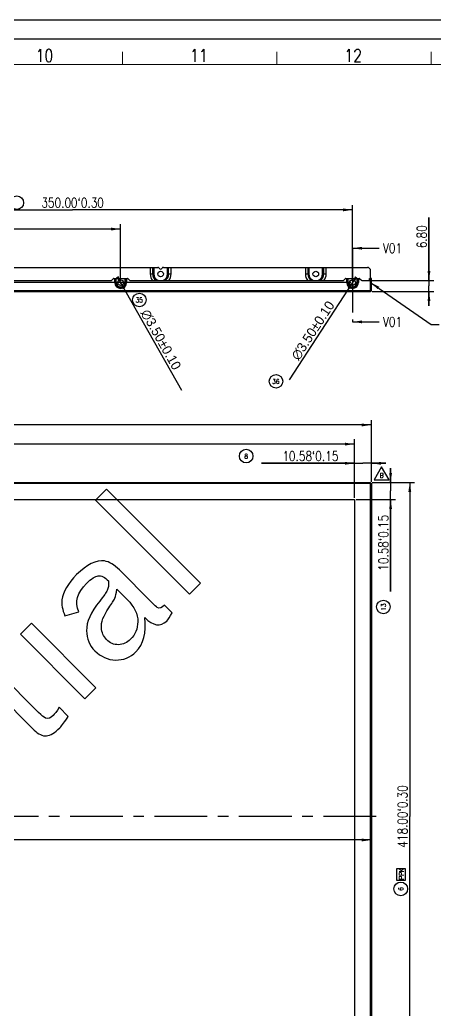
# Model space of a CAD drawing. Header units: millimetres. Extents: x 0 to 1600, y 0 to 1108.
# Drawn here: x 929 to 1189, y 488 to 1108 of the extents above; entities that cross this region are included whole.
import ezdxf
from ezdxf.enums import TextEntityAlignment as Align

# ---------------------------------------------------------------- set-up
doc = ezdxf.new("R2010")
doc.units = ezdxf.units.MM
doc.header["$LTSCALE"] = 88
doc.linetypes.add('CENTER', pattern=[0.6, 0.375, -0.075, 0.075, -0.075])
doc.linetypes.add('PHANTOM', pattern=[0.8, 0.45, -0.05, 0.1, -0.05, 0.1, -0.05])
doc.layers.get('0').update_dxf_attribs({"linetype": 'CONTINUOUS'})
for name, color, linetype in [('5_ALL_CURVES', 7, 'CONTINUOUS'), ('DEFAULT_1', 7, 'CENTER'), ('DEFAULT_3', 7, 'PHANTOM')]:
    doc.layers.add(name, color=color, linetype=linetype)
doc.styles.get("Standard").update_dxf_attribs({"font": 'SIMPLEX.SHX', "width": 0.8})
doc.styles.add('TEXTSTYLE_2', font='gdt_____.ttf')
doc.dimstyles.new('DIMSTYLE_1', dxfattribs={"dimtxt": 6, "dimasz": 6, "dimexe": 3, "dimexo": 1, "dimgap": 1.5, "dimtad": 1, "dimzin": 0, "dimdsep": 46, "dimtxsty": 'STANDARD', "dimblk": '_FILLED', "dimblk1": '_FILLED', "dimblk2": '_FILLED', "dimcen": 0.09, "dimadec": 0, "dimazin": 0, "dimtp": 0.01, "dimtm": 0.01, "dimtfac": 1, "dimtofl": 0, "dimtmove": 0, "dimatfit": 3, "dimldrblk": '_FILLED', "dimfxl": 1, "dimtolj": 1, "dimtzin": 0, "dimarcsym": 0})
doc.dimstyles.new('DIMSTYLE_2', dxfattribs={"dimtxt": 6, "dimasz": 6, "dimexe": 3, "dimexo": 1, "dimtad": 1, "dimzin": 0, "dimdsep": 46, "dimtxsty": 'TEXTSTYLE_2', "dimblk": '_FILLED', "dimblk1": '_FILLED', "dimblk2": '_FILLED', "dimcen": 0.09, "dimadec": 0, "dimazin": 0, "dimtp": 0.01, "dimtm": 0.01, "dimtfac": 1, "dimtmove": 0, "dimatfit": 2, "dimldrblk": '_FILLED', "dimfxl": 1, "dimtolj": 1, "dimtzin": 0, "dimarcsym": 0})
doc.dimstyles.get("Standard").update_dxf_attribs({"dimtxt": 6, "dimasz": 6, "dimexe": 3, "dimexo": 1, "dimtad": 1, "dimzin": 0, "dimdsep": 46, "dimtxsty": 'STANDARD', "dimblk": '_FILLED', "dimblk1": '_FILLED', "dimblk2": '_FILLED', "dimcen": 0.09, "dimadec": 0, "dimazin": 0, "dimtol": 1, "dimtp": 0.01, "dimtm": 0.01, "dimtfac": 1, "dimtofl": 0, "dimtmove": 0, "dimatfit": 3, "dimldrblk": '_FILLED', "dimfxl": 1, "dimtolj": 1, "dimtzin": 0, "dimarcsym": 0})

# ---------------------------------------------------------------- blocks, each defined once
blk = doc.blocks.new('_FILLED')
at = {"color": 0, "linetype": 'BYBLOCK'}
blk.add_solid([(0, 0), (-1, 0.15), (-1, -0.15)], dxfattribs=at)
blk = doc.blocks.new('*D0')
at = {"color": 2}
for p, q in [((435.67, 843.98), (435.67, 845.48)), ((435.67, 808.91), (435.67, 843.98)), ((1138.07, 843.98), (1138.07, 845.48)), ((1138.07, 808.91), (1138.07, 843.98)), ((435.67, 842.48), (786.87, 842.48)), ((1138.07, 842.48), (786.87, 842.48))]:
    blk.add_line(p, q, dxfattribs=at)
at = {"color": 2, "xscale": 6, "yscale": 6, "zscale": 6, "rotation": 180}
blk.add_blockref('_FILLED', (435.67, 842.48), dxfattribs=at)
at = {"color": 2, "xscale": 6, "yscale": 6, "zscale": 6}
blk.add_blockref('_FILLED', (1138.07, 842.48), dxfattribs=at)
at = {"color": 2, "width": 0.8}
blk.add_text('(702.40,BEZEL OPENING)', height=6, dxfattribs=at).set_placement((786.87, 843.98), align=Align.CENTER)
blk = doc.blocks.new('*D1')
at = {"color": 2}
for p, q in [((425.1, 855.98), (425.1, 857.48)), ((425.1, 818.98), (425.1, 855.98)), ((1148.65, 855.98), (1148.65, 857.48)), ((1148.65, 818.98), (1148.65, 855.98)), ((425.1, 854.48), (786.87, 854.48)), ((1148.65, 854.48), (786.87, 854.48))]:
    blk.add_line(p, q, dxfattribs=at)
at = {"color": 2, "xscale": 6, "yscale": 6, "zscale": 6, "rotation": 180}
blk.add_blockref('_FILLED', (425.1, 854.48), dxfattribs=at)
at = {"color": 2, "xscale": 6, "yscale": 6, "zscale": 6}
blk.add_blockref('_FILLED', (1148.65, 854.48), dxfattribs=at)
at = {"color": 2, "width": 0.8}
blk.add_text('723.55`0.40', height=6, dxfattribs=at).set_placement((786.87, 855.98), align=Align.CENTER)
blk = doc.blocks.new('*D5')
at = {"color": 2}
for p, q in [((1138.07, 830.48), (1079.98, 830.48)), ((1079.98, 830.48), (1143.36, 830.48)), ((1138.07, 831.98), (1138.07, 833.48)), ((1138.07, 808.91), (1138.07, 831.98)), ((1157.65, 830.48), (1143.36, 830.48)), ((1148.65, 831.98), (1148.65, 833.48)), ((1148.65, 818.98), (1148.65, 831.98)), ((1148.65, 830.48), (1157.65, 830.48))]:
    blk.add_line(p, q, dxfattribs=at)
at = {"color": 2, "xscale": 6, "yscale": 6, "zscale": 6}
blk.add_blockref('_FILLED', (1138.07, 830.48), dxfattribs=at)
at = {"color": 2, "xscale": 6, "yscale": 6, "zscale": 6, "rotation": 180}
blk.add_blockref('_FILLED', (1148.65, 830.48), dxfattribs=at)
at = {"color": 2, "width": 0.8}
blk.add_text('10.58`0.15', height=6, dxfattribs=at).set_placement((1127.98, 831.98), align=Align.RIGHT)
blk = doc.blocks.new('*D6')
at = {"color": 2}
for p, q in [((1160.65, 818.48), (1160.65, 827.48)), ((1160.65, 827.48), (1160.65, 813.2)), ((1149.15, 818.48), (1159.15, 818.48)), ((1159.15, 818.48), (1163.65, 818.48)), ((1160.65, 750.22), (1160.65, 813.2)), ((1139.07, 807.91), (1159.15, 807.91)), ((1159.15, 807.91), (1163.65, 807.91)), ((1160.65, 807.91), (1160.65, 750.22))]:
    blk.add_line(p, q, dxfattribs=at)
at = {"color": 2, "xscale": 6, "yscale": 6, "zscale": 6}
for p, rotation in [((1160.65, 818.48), 270), ((1160.65, 807.91), 90)]:
    blk.add_blockref('_FILLED', p, dxfattribs=dict(at, rotation=rotation))
at = {"color": 2, "width": 0.8}
blk.add_text('10.58`0.15', height=6, rotation=90, dxfattribs=at).set_placement((1159.15, 798.22), align=Align.RIGHT)
blk = doc.blocks.new('*D18')
at = {"color": 2}
for p, q in [((786.87, 978.56), (786.87, 980.06)), ((991.87, 978.56), (991.87, 980.06)), ((786.87, 957.06), (786.87, 978.56)), ((786.87, 977.06), (889.37, 977.06)), ((991.87, 977.06), (889.37, 977.06)), ((991.87, 944.54), (991.87, 978.56))]:
    blk.add_line(p, q, dxfattribs=at)
at = {"color": 2, "xscale": 6, "yscale": 6, "zscale": 6, "rotation": 180}
blk.add_blockref('_FILLED', (786.87, 977.06), dxfattribs=at)
at = {"color": 2, "xscale": 6, "yscale": 6, "zscale": 6}
blk.add_blockref('_FILLED', (991.87, 977.06), dxfattribs=at)
at = {"color": 2, "width": 0.8}
blk.add_text('205.00`0.25', height=6, dxfattribs=at).set_placement((889.37, 978.56), align=Align.CENTER)
blk = doc.blocks.new('*D19')
at = {"color": 2}
for p, q in [((786.87, 990.56), (786.87, 992.06)), ((1136.87, 990.56), (1136.87, 992.06)), ((786.87, 957.06), (786.87, 990.56)), ((786.87, 989.06), (961.87, 989.06)), ((1136.87, 989.06), (961.87, 989.06)), ((1136.87, 944.54), (1136.87, 990.56))]:
    blk.add_line(p, q, dxfattribs=at)
at = {"color": 2, "xscale": 6, "yscale": 6, "zscale": 6, "rotation": 180}
blk.add_blockref('_FILLED', (786.87, 989.06), dxfattribs=at)
at = {"color": 2, "xscale": 6, "yscale": 6, "zscale": 6}
blk.add_blockref('_FILLED', (1136.87, 989.06), dxfattribs=at)
at = {"color": 2, "width": 0.8}
blk.add_text('350.00`0.30', height=6, dxfattribs=at).set_placement((961.87, 990.56), align=Align.CENTER)
blk = doc.blocks.new('*D20')
at = {"color": 2}
for p, q in [((401.1, 943.54), (401.1, 1032.54)), ((401.1, 1032.54), (401.1, 940.8)), ((399.6, 943.54), (398.1, 943.54)), ((1135.82, 943.54), (399.6, 943.54)), ((399.6, 938.06), (398.1, 938.06)), ((424.6, 938.06), (399.6, 938.06)), ((401.1, 929.06), (401.1, 940.8)), ((401.1, 938.06), (401.1, 929.06))]:
    blk.add_line(p, q, dxfattribs=at)
at = {"color": 2, "xscale": 6, "yscale": 6, "zscale": 6}
for p, rotation in [((401.1, 943.54), 270), ((401.1, 938.06), 90)]:
    blk.add_blockref('_FILLED', p, dxfattribs=dict(at, rotation=rotation))
at = {"color": 2, "width": 0.8}
blk.add_text('6-5.48`0.10', height=6, rotation=90, dxfattribs=at).set_placement((399.6, 979.74))
blk = doc.blocks.new('*D42')
at = {"color": 2}
for p, q in [((425.1, 601), (425.1, 596.26)), ((425.1, 596.26), (425.1, 591.76)), ((1148.65, 601), (1148.65, 596.26)), ((1148.65, 596.26), (1148.65, 591.76)), ((425.1, 594.76), (786.87, 594.76)), ((1148.65, 594.76), (786.87, 594.76))]:
    blk.add_line(p, q, dxfattribs=at)
at = {"color": 2, "xscale": 6, "yscale": 6, "zscale": 6, "rotation": 180}
blk.add_blockref('_FILLED', (425.1, 594.76), dxfattribs=at)
at = {"color": 2, "xscale": 6, "yscale": 6, "zscale": 6}
blk.add_blockref('_FILLED', (1148.65, 594.76), dxfattribs=at)
at = {"color": 2, "width": 0.8}
blk.add_text('723.55`0.40', height=6, dxfattribs=at).set_placement((709.28, 596.26), align=Align.CENTER)
blk = doc.blocks.new('*D45')
at = {"color": 2}
for p, q in [((1149.15, 818.48), (1171.15, 818.48)), ((1171.15, 818.48), (1175.65, 818.48)), ((1172.65, 818.48), (1172.65, 609.48)), ((1172.65, 400.48), (1172.65, 609.48)), ((1149.15, 400.48), (1171.15, 400.48)), ((1171.15, 400.48), (1175.65, 400.48))]:
    blk.add_line(p, q, dxfattribs=at)
at = {"color": 2, "xscale": 6, "yscale": 6, "zscale": 6}
for p, rotation in [((1172.65, 818.48), 90), ((1172.65, 400.48), 270)]:
    blk.add_blockref('_FILLED', p, dxfattribs=dict(at, rotation=rotation))
at = {"color": 2, "width": 0.8}
blk.add_text('418.00`0.30', height=6, rotation=90, dxfattribs=at).set_placement((1171.15, 609.48), align=Align.CENTER)
blk = doc.blocks.new('*D52')
at = {"color": 2}
for p, q in [((991.01, 945.06), (991.87, 943.54)), ((992.73, 942.02), (991.87, 943.54)), ((991.87, 943.54), (1029.93, 876.19))]:
    blk.add_line(p, q, dxfattribs=at)
at = {"color": 2, "xscale": 6, "yscale": 6, "zscale": 6}
for p, rotation in [((992.73, 942.02), 299.4744936925), ((991.01, 945.06), 119.4744936925)]:
    blk.add_blockref('_FILLED', p, dxfattribs=dict(at, rotation=rotation))
at = {"color": 2, "style": 'TEXTSTYLE_2'}
blk.add_text('n3.50`0.10', height=6, rotation=-60.52551, dxfattribs=at).set_placement((1004.26, 924.67))
blk = doc.blocks.new('*D53')
at = {"color": 2}
for p, q in [((1136.87, 943.54), (1097.23, 882.75)), ((1135.92, 942.07), (1136.87, 943.54)), ((1137.83, 945), (1136.87, 943.54))]:
    blk.add_line(p, q, dxfattribs=at)
at = {"color": 2, "xscale": 6, "yscale": 6, "zscale": 6}
for p, rotation in [((1137.83, 945), 56.8891110485), ((1135.92, 942.07), 236.8891110485)]:
    blk.add_blockref('_FILLED', p, dxfattribs=dict(at, rotation=rotation))
at = {"color": 2, "style": 'TEXTSTYLE_2'}
blk.add_text('n3.50`0.10', height=6, rotation=56.88911, dxfattribs=at).set_placement((1125.93, 929.5), align=Align.RIGHT)
blk = doc.blocks.new('*D63')
at = {"color": 2}
for p, q in [((1184.65, 944.86), (1184.65, 984.26)), ((1184.65, 984.26), (1184.65, 941.46)), ((1143.59, 944.86), (1183.15, 944.86)), ((1183.15, 944.86), (1187.65, 944.86)), ((1149.15, 938.06), (1183.15, 938.06)), ((1183.15, 938.06), (1187.65, 938.06)), ((1184.65, 929.06), (1184.65, 941.46)), ((1184.65, 938.06), (1184.65, 929.06))]:
    blk.add_line(p, q, dxfattribs=at)
at = {"color": 2, "xscale": 6, "yscale": 6, "zscale": 6}
for p, rotation in [((1184.65, 944.86), 270), ((1184.65, 938.06), 90)]:
    blk.add_blockref('_FILLED', p, dxfattribs=dict(at, rotation=rotation))
at = {"color": 2, "width": 0.8}
blk.add_text('6.80', height=6, rotation=90, dxfattribs=at).set_placement((1183.15, 965.06))

msp = doc.modelspace()

# ---------------------------------------------------------------- linework, layer by layer
at = {"color": 7}
for p, q in [((0, 1108), (1600, 1108)), ((12, 1096), (1588, 1096)), ((862.779, 944.856), (985.965, 944.856)), ((986.318, 945.002), (987.225, 945.909)), ((987.579, 946.056), (996.165, 946.056)), ((988.237, 943.539), (988.237, 946.056)), ((988.237, 943.539), (989.16, 943.539)), ((988.67, 943.539), (988.67, 946.056)), ((988.727, 943.539), (988.727, 946.056)), ((989.16, 943.539), (989.16, 946.056)), ((994.583, 946.056), (994.583, 943.539)), ((994.583, 943.539), (995.507, 943.539)), ((995.016, 946.056), (995.016, 943.539)), ((995.074, 946.056), (995.074, 943.539)), ((995.507, 946.056), (995.507, 943.539)), ((996.518, 945.909), (997.425, 945.002)), ((997.779, 944.856), (1130.965, 944.856)), ((1131.318, 945.002), (1132.225, 945.909)), ((1132.579, 946.056), (1141.165, 946.056)), ((1133.237, 943.539), (1133.237, 946.056)), ((1133.237, 943.539), (1134.16, 943.539)), ((1133.67, 943.539), (1133.67, 946.056)), ((1133.727, 943.539), (1133.727, 946.056)), ((1134.16, 943.539), (1134.16, 946.056)), ((1139.583, 946.056), (1139.583, 943.539)), ((1139.583, 943.539), (1140.507, 943.539)), ((1140.016, 946.056), (1140.016, 943.539)), ((1140.074, 946.056), (1140.074, 943.539)), ((1140.507, 946.056), (1140.507, 943.539)), ((1141.518, 945.909), (1142.425, 945.002)), ((1142.779, 944.856), (1148.647, 944.856)), ((1148.647, 946.056), (1148.147, 946.056)), ((1148.647, 945.909), (1148.147, 945.909)), ((1148.147, 945.002), (1148.647, 945.002)), ((1148.147, 938.056), (1148.147, 944.856)), ((1148.647, 938.556), (1148.647, 946.056)), ((425.097, 938.556), (1148.647, 938.556)), ((425.597, 938.056), (1148.147, 938.056)), ((425.597, 818.484), (1148.147, 818.484)), ((1148.147, 400.484), (1148.147, 818.484)), ((425.097, 817.984), (1148.647, 817.984)), ((1148.647, 817.984), (1148.647, 400.984)), ((435.672, 807.909), (1138.072, 807.909)), ((1138.072, 807.909), (1138.072, 411.059))]:
    msp.add_line(p, q, dxfattribs=at)
at = {"color": 1}
for p, q in [((1150.524, 965.056), (1153.524, 965.056)), ((1150.524, 918.966), (1153.524, 918.966)), ((1154.983, 828.194), (1150.296, 820.078)), ((1159.669, 820.078), (1154.983, 828.194)), ((1150.296, 820.078), (1159.669, 820.078))]:
    msp.add_line(p, q, dxfattribs=at)
at = {"color": 3}
for p, q in [((808.604, 953.056), (1015.14, 953.056)), ((1010.365, 953.056), (1010.365, 948.939)), ((1010.365, 948.939), (1012.579, 948.939)), ((1011.872, 953.056), (1011.872, 948.939)), ((1012.579, 953.056), (1012.579, 948.939)), ((1018.604, 953.056), (1146.147, 953.056)), ((1021.165, 948.939), (1021.165, 953.056)), ((1021.165, 948.939), (1023.379, 948.939)), ((1021.872, 948.939), (1021.872, 953.056)), ((1023.379, 948.939), (1023.379, 953.056)), ((1107.365, 953.056), (1107.365, 948.939)), ((1107.365, 948.939), (1109.579, 948.939)), ((1108.872, 953.056), (1108.872, 948.939)), ((1109.579, 953.056), (1109.579, 948.939)), ((1118.165, 948.939), (1118.165, 953.056)), ((1118.165, 948.939), (1120.379, 948.939)), ((1118.872, 948.939), (1118.872, 953.056)), ((1120.379, 948.939), (1120.379, 953.056)), ((1148.147, 944.856), (1148.147, 951.056)), ((1147.547, 944.856), (1147.547, 946.056)), ((1147.547, 946.056), (1148.147, 946.056)), ((1148.047, 944.856), (1148.047, 946.056))]:
    msp.add_line(p, q, dxfattribs=at)
at = {"color": 4}
for p, q in [((1164.57, 576.939), (1169.858, 576.939)), ((1164.57, 569.318), (1164.57, 576.939)), ((1169.858, 576.939), (1169.858, 569.318)), ((1169.858, 569.318), (1164.57, 569.318))]:
    msp.add_line(p, q, dxfattribs=at)
at = {"color": 7, "const_width": 0.6}
for points in [[(993, 1080), (993, 1088)], [(1089.5, 1080), (1089.5, 1088)], [(1186, 1080), (1186, 1088)], [(28, 1080), (1572, 1080)]]:
    msp.add_lwpolyline(points, dxfattribs=at)
at = {"color": 4}
for centre in [(926.946, 993.549), (1003.591, 932.71), (1089.012, 881.776), (1070.358, 834.977), (1156.154, 740.592), (1167.006, 564.139)]:
    msp.add_circle(centre, 4.25, dxfattribs=at)
at = {"color": 3}
for centre in [(1016.872, 948.939), (1113.872, 948.939)]:
    msp.add_circle(centre, 1.75, dxfattribs=at)
at = {"color": 7}
for centre in [(991.872, 943.539), (1136.872, 943.539)]:
    msp.add_circle(centre, 1.75, dxfattribs=at)
at = {"color": 3}
for centre, radius, start, end in [((1016.872, 948.939), 6.507, 180, 218.876709), ((1016.872, 948.939), 5, 180, 234.791157), ((1016.872, 948.939), 4.293, 180, 252.009477), ((1015.14, 952.056), 1, 30, 90), ((1016.872, 953.056), 1, 210, 330), ((1018.604, 952.056), 1, 90, 150), ((1016.872, 948.939), 4.293, 287.99052, 360), ((1016.872, 948.939), 5, 305.208842, 360), ((1016.872, 948.939), 6.507, 321.123291, 360), ((1113.872, 948.939), 6.507, 180, 218.876709), ((1113.872, 948.939), 5, 180, 234.791157), ((1113.872, 948.939), 4.293, 180, 252.009477), ((1113.872, 948.939), 4.293, 287.99052, 360), ((1113.872, 948.939), 5, 305.208842, 360), ((1113.872, 948.939), 6.507, 321.123291, 360), ((1146.147, 951.056), 2, 0, 90)]:
    msp.add_arc(centre, radius, start, end, dxfattribs=at)
at = {"color": 7}
for centre, radius, start, end in [((985.965, 945.356), 0.5, 270, 315), ((987.579, 945.556), 0.5, 90, 135), ((991.872, 943.539), 3.635, 180, 360), ((991.872, 943.539), 3.202, 180, 360), ((991.872, 943.539), 3.144, 180, 360), ((991.872, 943.539), 2.711, 180, 360), ((996.165, 945.556), 0.5, 45, 90), ((997.779, 945.356), 0.5, 225, 270), ((1130.965, 945.356), 0.5, 270, 315), ((1132.579, 945.556), 0.5, 90, 135), ((1136.872, 943.539), 3.635, 180, 360), ((1136.872, 943.539), 3.202, 180, 360), ((1136.872, 943.539), 3.144, 180, 360), ((1136.872, 943.539), 2.711, 180, 360), ((1141.165, 945.556), 0.5, 45, 90), ((1142.779, 945.356), 0.5, 225, 270), ((1148.147, 938.556), 0.5, 270, 360)]:
    msp.add_arc(centre, radius, start, end, dxfattribs=at)
at = {"layer": '5_ALL_CURVES', "color": 5}
for p, q in [((983.008, 814.265), (976.157, 807.414)), ((1041.84, 755.434), (983.008, 814.265)), ((976.157, 807.414), (1034.989, 748.583)), ((1010.771, 743.963), (991.134, 763.759)), ((989.501, 751.69), (996.033, 745.157)), ((1034.989, 748.583), (1041.84, 755.434)), ((956.998, 735.04), (965.642, 737.629)), ((1024.035, 736.992), (1019.375, 741.652)), ((936.127, 730.34), (929.276, 723.489)), ((976.436, 690.031), (936.127, 730.34)), ((929.276, 723.489), (969.585, 683.18)), ((940.588, 674.496), (916.211, 698.873)), ((909.36, 692.022), (937.8, 663.582)), ((969.585, 683.18), (976.436, 690.031)), ((959.149, 672.106), (953.453, 677.802))]:
    msp.add_line(p, q, dxfattribs=at)
for points in [[(981.771, 769.353), (976.596, 770.092), (970.78, 767.224), (964.367, 760.811)], [(991.134, 763.759), (987.828, 767.065), (984.681, 768.937), (981.771, 769.353)], [(964.367, 760.811), (958.87, 755.315), (955.803, 750.017), (955.176, 745.077)], [(970.541, 755.275), (973.529, 758.262), (975.998, 759.855), (977.833, 760.072)], [(977.833, 760.072), (979.702, 760.294), (981.853, 759.178), (984.363, 756.828)], [(984.363, 756.828), (984.403, 754.239), (984.124, 752.287), (983.526, 750.973)], [(965.642, 737.629), (963.172, 743.604), (964.766, 749.499), (970.541, 755.275)], [(983.526, 750.973), (982.929, 749.658), (981.336, 747.428), (978.78, 744.246)], [(988.177, 745.998), (988.704, 747.229), (989.182, 749.141), (989.501, 751.69)], [(955.176, 745.077), (954.808, 742.17), (955.445, 738.824), (956.998, 735.04)], [(978.78, 744.246), (973.21, 737.311), (970.461, 731.137), (970.544, 725.72)], [(984.526, 740.016), (986.434, 742.728), (987.629, 744.719), (988.177, 745.998)], [(996.033, 745.157), (1000.495, 740.696), (1002.685, 736.036), (1002.603, 731.336)], [(1014.703, 740.235), (1014.276, 740.457), (1012.993, 741.723), (1010.771, 743.963)], [(979.84, 727.55), (979.583, 731.017), (981.136, 735.2), (984.526, 740.016)], [(1019.375, 741.652), (1017.702, 739.979), (1016.109, 739.501), (1014.703, 740.235)], [(1002.603, 731.336), (1002.526, 726.954), (1001.012, 723.29), (998.105, 720.382)], [(1001.411, 712.535), (1006.151, 717.275), (1008.023, 724.405), (1006.987, 733.965)], [(1006.987, 733.965), (1012.285, 728.667), (1016.825, 727.95), (1020.649, 731.774)], [(1020.649, 731.774), (1021.565, 732.69), (1022.681, 734.443), (1024.035, 736.992)], [(970.544, 725.72), (970.621, 720.701), (972.373, 716.558), (975.759, 713.173)], [(983.008, 720.263), (981.097, 722.175), (980.061, 724.565), (979.84, 727.55)], [(990.537, 716.957), (987.709, 716.917), (985.239, 718.032), (983.008, 720.263)], [(998.105, 720.382), (995.874, 718.152), (993.365, 716.997), (990.537, 716.957)], [(975.759, 713.173), (979.503, 709.429), (983.845, 707.477), (988.744, 707.357)], [(988.744, 707.357), (993.643, 707.238), (997.826, 708.951), (1001.411, 712.535)], [(953.453, 677.802), (951.82, 675.213), (950.546, 673.461), (949.669, 672.584)], [(944.969, 671.071), (943.934, 671.469), (942.46, 672.624), (940.588, 674.496)], [(949.669, 672.584), (948.076, 670.991), (946.523, 670.473), (944.969, 671.071)], [(953.852, 664.976), (955.206, 666.331), (956.959, 668.721), (959.149, 672.106)], [(937.8, 663.582), (940.428, 660.953), (942.978, 659.679), (945.445, 659.94)], [(945.445, 659.94), (947.877, 660.197), (950.705, 661.83), (953.852, 664.976)]]:
    msp.add_open_spline(points, degree=3, dxfattribs=at)
at = {"layer": 'DEFAULT_1', "color": 2}
msp.add_line((1151.647, 609.484), (422.097, 609.484), dxfattribs=at)
at = {"layer": 'DEFAULT_3', "color": 1}
for p, q in [((1136.872, 965.056), (1136.872, 964.41)), ((1136.872, 919.612), (1136.872, 918.966))]:
    msp.add_line(p, q, dxfattribs=at)
at = {"layer": 'DEFAULT_3', "color": 2}
msp.add_line((1136.872, 964.41), (1136.872, 919.612), dxfattribs=at)

# ---------------------------------------------------------------- texts
at = {"color": 2, "width": 0.8}
for s, p in [('10', (944.264, 1081.598)), ('11', (1040.764, 1081.598)), ('12', (1137.264, 1081.598))]:
    msp.add_text(s, height=8, dxfattribs=at).set_placement(p, align=Align.CENTER)
at = {"color": 7, "width": 0.8}
for p in [(1155.924, 962.056), (1155.924, 915.966)]:
    msp.add_text('V01', height=6, dxfattribs=at).set_placement(p)
at = {"color": 4, "width": 0.8}
for s, p in [('35', (1001.2, 931.159)), ('36', (1086.621, 880.226)), ('8', (1069.167, 833.427))]:
    msp.add_text(s, height=3, dxfattribs=at).set_placement(p)
at = {"color": 1, "width": 0.8}
msp.add_text('B', height=3, dxfattribs=at).set_placement((1153.853, 821.372))
at = {"color": 4, "width": 0.8}
for s, p in [('13', (1157.704, 738.202)), ('PPK', (1168.952, 569.873)), ('6', (1168.556, 562.948))]:
    msp.add_text(s, height=3, rotation=90, dxfattribs=at).set_placement(p)

# ---------------------------------------------------------------- dimensions: what is measured, and where the dimension line sits
at = {"color": 2}
for base, p1, p2, angle, text, picture, middle in [((401.097, 943.539), (425.597, 938.056), (1136.818, 943.539), 90, '6-5.48`0.10', '*D20', (401.097, 1006.137)), ((1184.647, 938.056), (1142.592, 944.856), (1148.147, 938.056), 270, '6.80', '*D63', (1184.647, 974.656)), ((1160.647, 807.909), (1148.147, 818.484), (1138.072, 807.909), 270, '10.58`0.15', '*D6', (1160.647, 774.218)), ((1172.647, 400.484), (1148.147, 818.484), (1148.147, 400.484), 270, '418.00`0.30', '*D45', (1172.647, 609.484))]:
    dim = msp.add_linear_dim(base=base, p1=p1, p2=p2, angle=angle, text=text, dimstyle='DIMSTYLE_1', dxfattribs=at)
    dim.commit()
    dim.dimension.update_dxf_attribs({"geometry": picture, "text_midpoint": middle, "dimtype": 160})
for base, p1, p2, text, picture, middle in [((1136.872, 989.056), (786.872, 956.056), (1136.872, 943.539), '350.00`0.30', '*D19', (961.872, 989.056)), ((991.872, 977.056), (786.872, 956.056), (991.872, 943.539), '205.00`0.25', '*D18', (889.372, 977.056)), ((1148.647, 854.484), (425.097, 817.984), (1148.647, 817.984), '723.55`0.40', '*D1', (786.872, 854.484)), ((1138.072, 842.484), (435.672, 807.909), (1138.072, 807.909), '(702.40,BEZEL OPENING)', '*D0', (786.872, 842.484)), ((1148.647, 830.484), (1138.072, 807.909), (1148.647, 817.984), '10.58`0.15', '*D5', (1103.983, 830.484)), ((1148.647, 594.763), (425.097, 601.998), (1148.647, 601.998), '723.55`0.40', '*D42', (709.275, 594.763))]:
    dim = msp.add_linear_dim(base=base, p1=p1, p2=p2, text=text, dimstyle='DIMSTYLE_1', dxfattribs=at)
    dim.commit()
    dim.dimension.update_dxf_attribs({"geometry": picture, "text_midpoint": middle, "dimtype": 160})
for p1, p2, picture, middle in [((992.733, 942.015), (991.011, 945.062), '*D52', (1020.36, 902.278)), ((1135.916, 942.073), (1137.828, 945.005), '*D53', (1108.435, 908.174))]:
    dim = msp.add_diameter_dim_2p(p1=p1, p2=p2, text='n3.50`0.10', dimstyle='DIMSTYLE_2', override={"dimpost": '<>'}, dxfattribs=at)
    dim.commit()
    dim.dimension.update_dxf_attribs({"geometry": picture, "text_midpoint": middle, "dimtype": 163})

# ---------------------------------------------------------------- leaders
at = {"color": 7}
for points in [[(1136.872, 965.056), (1150.524, 965.056)], [(1136.872, 918.966), (1150.524, 918.966)]]:
    msp.add_leader(points, dimstyle='STANDARD', override={"dimtad": 0}, dxfattribs=at)
at = {"color": 2}
msp.add_leader([(1148.147, 943.649), (1186.057, 917.268), (1191.057, 917.268)], dimstyle='STANDARD', override={"dimtad": 0}, dxfattribs=at)

doc.saveas('drawing.dxf')
